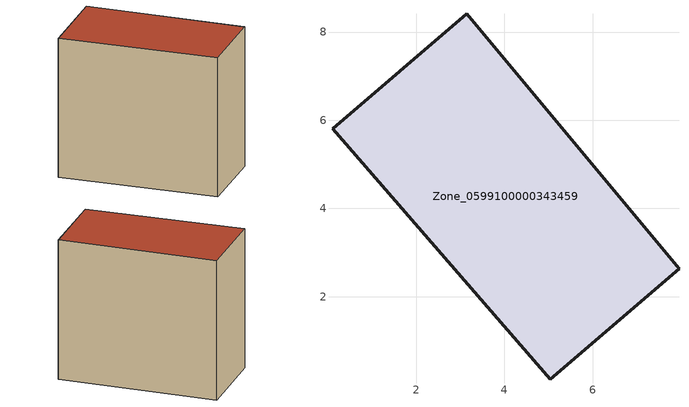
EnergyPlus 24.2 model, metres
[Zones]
Zone_0599100000343459
 floor ground (C_G): 5.04,0.12 0.1,5.8 3.14,8.42 7.96,2.63 z0
 wall outside (C_F): 3.14,8.42 0.1,5.8 5.04,0.12 7.96,2.63 3.14,8.42 z0:6.76
 roof outside (C_R): 0.1,5.8 5.04,0.12 7.96,2.63 3.14,8.42 z6.76
[BUILDING]
Pand.0599100000343459: North Axis=0; Terrain=City; Loads Convergence Tolerance Value=0.04; Temperature Convergence Tolerance Value=0.4; Solar Distribution=FullExterior; Maximum Number of Warmup Days=25; Minimum Number of Warmup Days=1
[Site:Location]
Rotterdam.The.Hague.AP_ZH_NLD Design_Conditions: Latitude=51.96; Longitude=4.45; Time Zone=1; Elevation=-4.5
[SITE:GROUNDTEMPERATURE:BUILDINGSURFACE]
18, 18, 18, 18, 18, 18, 18, 18, 18, 18, 18, 18
[MATERIAL] Thermal Absorptance=0.9; Solar Absorptance=0.7; Visible Absorptance=0.7
Name | Roughness | Thickness | Conductivity | Density | Specific Heat
G.TC.1992-2005 | MediumSmooth | 0.15 | 0.06 | 540 | 1210
F.TC.1992-2005 | Rough | 0.3 | 0.12 | 1920 | 840
R.TC.1992-2005 | MediumRough | 0.2 | 0.08 | 1500 | 1000
[CONSTRUCTION]
C_G: G.TC.1992-2005
C_F: F.TC.1992-2005
C_R: R.TC.1992-2005
[ZONE]
Zone_0599100000343459: Type=1; Multiplier=1; Ceiling Height=Autocalculate; Volume=Autocalculate; Floor Area=autocalculate; Part of Total Floor Area=Yes
[ZONEINFILTRATION:DESIGNFLOWRATE]
Infil_Zone_0599100000343459: Zone or ZoneList or Space or SpaceList=Zone_0599100000343459; Schedule=AlwaysOn; Design Flow Rate Calculation Method=Flow/Area; Flow Rate per Floor Area=0.0015; Constant Term Coefficient=1; Temperature Term Coefficient=0; Velocity Term Coefficient=0; Velocity Squared Term Coefficient=0
[HVACTEMPLATE:ZONE:IDEALLOADSAIRSYSTEM]
Zone_0599100000343459: Maximum Heating Supply Air Temperature=50; Minimum Cooling Supply Air Temperature=13; Maximum Heating Supply Air Humidity Ratio=0.0156; Minimum Cooling Supply Air Humidity Ratio=0.0077; Heating Limit=NoLimit; Cooling Limit=NoLimit; Dehumidification Control Type=ConstantSensibleHeatRatio; Cooling Sensible Heat Ratio=0.7; Dehumidification Setpoint=60; Humidification Control Type=None; Humidification Setpoint=30; Outdoor Air Method=None; Outdoor Air Flow Rate per Person=0.00944; Outdoor Air Flow Rate per Zone Floor Area=0; Outdoor Air Flow Rate per Zone=0; Demand Controlled Ventilation Type=None; Outdoor Air Economizer Type=NoEconomizer; Heat Recovery Type=None; Sensible Heat Recovery Effectiveness=0.7; Latent Heat Recovery Effectiveness=0.65
[ZONECONTROL:THERMOSTAT]
ThermostatControl_Zone_0599100000343459: Zone or ZoneList=Zone_0599100000343459; Control Type Schedule=DualSetpointControlType; Control 1=Thermostat_Zone_0599100000343459; Temperature Difference Between Cutout And Setpoint=0
[THERMOSTATSETPOINT:DUALSETPOINT]
Thermostat_Zone_0599100000343459: Heating Setpoint Temperature Schedule=HeatingSetpoint_Zone_0599100000343459; Cooling Setpoint Temperature Schedule=CoolingSetpoint_Zone_0599100000343459
[SCHEDULE:COMPACT]
HeatingSetpoint_Zone_0599100000343459: Through: 12/31, For: AllDays, Until: 24:00, 21
CoolingSetpoint_Zone_0599100000343459: Through: 12/31, For: AllDays, Until: 24:00, 24
DualSetpointControlType: Through: 12/31, For: AllDays, Until: 24:00, 4
AlwaysOn: Through: 12/31, For: AllDays, Until: 24:00, 1
